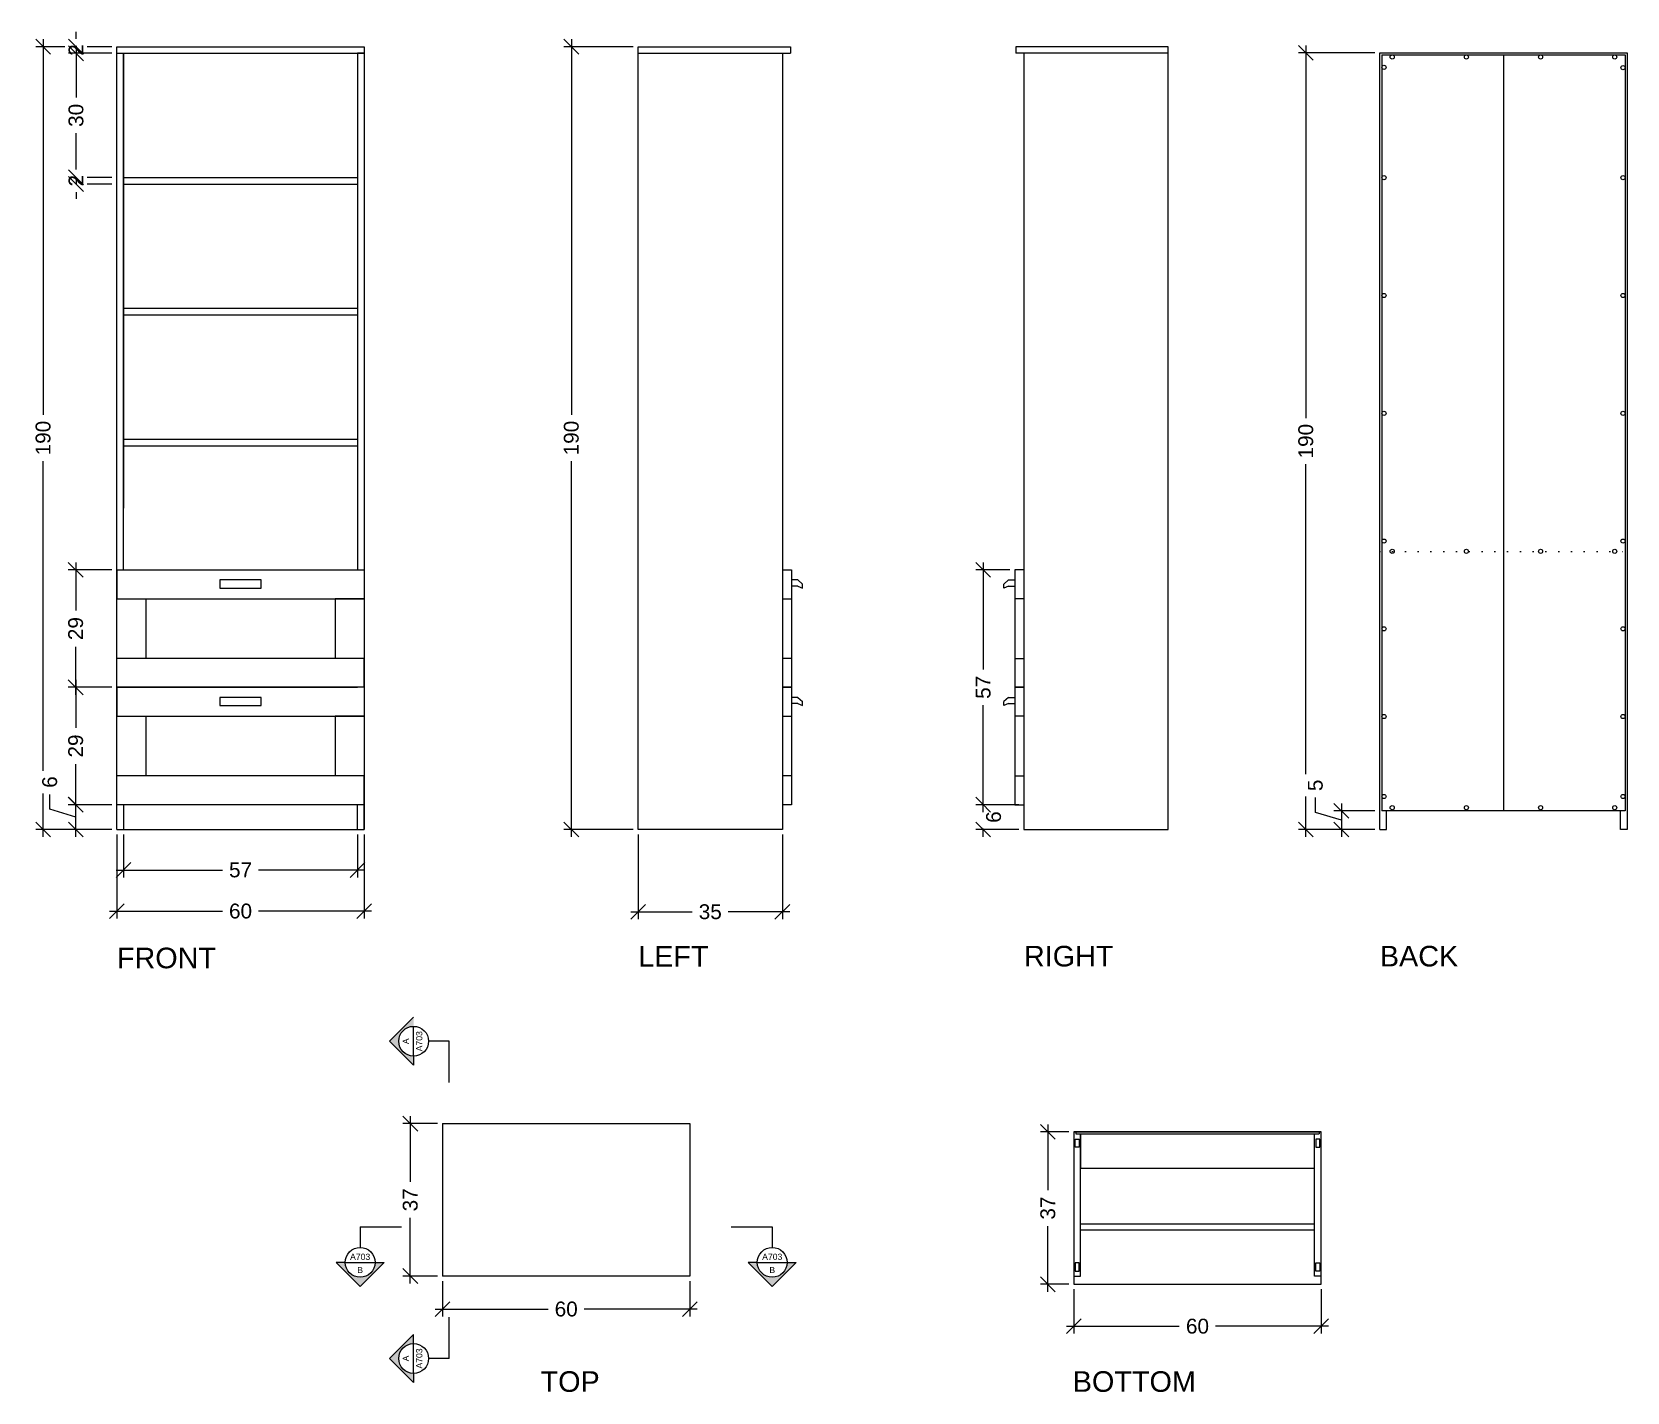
# Model space of a CAD drawing. Header units: inches. Extents: x 284 to 1896, y 202 to 1902.
# Drawn here: x 371.8 to 758.9, y 1059.4 to 1389.6 of the extents above; entities that cross this region are included whole.
import ezdxf
from ezdxf.enums import TextEntityAlignment as Align

# ---------------------------------------------------------------- set-up
doc = ezdxf.new("R2010")
doc.units = ezdxf.units.IN
doc.header["$MEASUREMENT"] = 0
doc.linetypes.add('ACAD_ISO02W100', pattern=[15, 12, -3])
doc.linetypes.add('ACAD_ISO07W100', pattern=[3, 0, -3])
doc.layers.get('0').update_dxf_attribs({"lineweight": 20})
doc.layers.get('DEFPOINTS').update_dxf_attribs({"color": 210})
for name, color, linetype, lineweight in [('A-ANNO-SYMB', 3, 'Continuous', 18), ('G-ANNO-TEXT', 3, 'Continuous', 18), ('quote', 5, 'Continuous', 18), ('Viti', 4, 'Continuous', 18)]:
    doc.layers.add(name, color=color, linetype=linetype, lineweight=lineweight)
doc.styles.add('ARIAL', font='Arial.ttf')
doc.styles.get("Standard").update_dxf_attribs({"font": 'Arial.ttf'})
doc.dimstyles.new('TICK_36', dxfattribs={"dimtxt": 3.6, "dimasz": 3.6, "dimexe": 1.8, "dimexo": 1.2, "dimgap": 1.8, "dimtad": 0, "dimdec": 0, "dimzin": 0, "dimdsep": 46, "dimtxsty": 'ARIAL', "dimblk": 'OBLIQUE', "dimcen": 1.8, "dimdle": 1.8, "dimclrd": 256, "dimclrt": 256, "dimadec": 0, "dimazin": 0, "dimtfac": 1, "dimtdec": 0, "dimtmove": 1, "dimatfit": 3, "dimldrblk": 'OPEN90', "dimfxl": 1, "dimtfill": 1, "dimtolj": 1, "dimtzin": 0, "dimarcsym": 0})

# ---------------------------------------------------------------- blocks, each defined once
blk = doc.blocks.new('_Oblique')
at = {"color": 0, "linetype": 'ByBlock', "lineweight": -2}
blk.add_line((-0.5, -0.5), (0.5, 0.5), dxfattribs=at)
blk = doc.blocks.new('*D17')
at = {"layer": 'DEFPOINTS', "color": 0, "transparency": 16777216}
for p in [(471.5, 1124.61), (463.67, 1087.61), (471.5, 1087.61)]:
    blk.add_point(p, dxfattribs=at)
at = {"layer": 'quote', "color": 0, "lineweight": -2, "transparency": 16777216}
for p, q in [((470.3, 1124.61), (461.87, 1124.61)), ((470.3, 1087.61), (461.87, 1087.61))]:
    blk.add_line(p, q, dxfattribs=at)
at = {"layer": 'quote', "lineweight": -2, "transparency": 16777216}
for p, q in [((463.67, 1126.41), (463.67, 1110.46)), ((463.67, 1085.81), (463.67, 1101.75))]:
    blk.add_line(p, q, dxfattribs=at)
at = {"layer": 'quote', "lineweight": -2, "transparency": 16777216, "xscale": 3.6, "yscale": 3.6, "zscale": 3.6}
for p, rotation in [((463.67, 1124.61), 90), ((463.67, 1087.61), 270)]:
    blk.add_blockref('_Oblique', p, dxfattribs=dict(at, rotation=rotation))
at = {"layer": 'quote', "transparency": 16777216, "insert": (463.67, 1106.11), "char_height": 3.6, "attachment_point": 5, "rotation": 90, "style": 'ARIAL', "bg_fill": 3, "box_fill_scale": 1.25, "bg_fill_color": 256, "bg_fill_true_color": 13158600, "bg_fill_transparency": 0}
blk.add_mtext('\\A1;37', dxfattribs=at)
blk = doc.blocks.new('_Open90')
at = {"color": 0, "linetype": 'ByBlock', "lineweight": -2}
for p, q in [((0, 0), (-1, 0)), ((-0.5, 0.5), (0, 0)), ((0, 0), (-0.5, -0.5))]:
    blk.add_line(p, q, dxfattribs=at)
blk = doc.blocks.new('*D18')
at = {"layer": 'DEFPOINTS', "color": 0, "transparency": 16777216}
for p in [(624.69, 1122.61), (618.39, 1085.61), (624.69, 1085.61)]:
    blk.add_point(p, dxfattribs=at)
at = {"layer": 'quote', "color": 0, "lineweight": -2, "transparency": 16777216}
for p, q in [((623.49, 1122.61), (616.59, 1122.61)), ((623.49, 1085.61), (616.59, 1085.61))]:
    blk.add_line(p, q, dxfattribs=at)
at = {"layer": 'quote', "lineweight": -2, "transparency": 16777216}
for p, q in [((618.39, 1124.41), (618.39, 1108.46)), ((618.39, 1083.81), (618.39, 1099.75))]:
    blk.add_line(p, q, dxfattribs=at)
at = {"layer": 'quote', "lineweight": -2, "transparency": 16777216, "xscale": 3.6, "yscale": 3.6, "zscale": 3.6}
for p, rotation in [((618.39, 1122.61), 90), ((618.39, 1085.61), 270)]:
    blk.add_blockref('_Oblique', p, dxfattribs=dict(at, rotation=rotation))
at = {"layer": 'quote', "transparency": 16777216, "insert": (618.39, 1104.11), "char_height": 3.6, "attachment_point": 5, "rotation": 90, "style": 'ARIAL', "bg_fill": 3, "box_fill_scale": 1.25, "bg_fill_color": 256, "bg_fill_true_color": 13158600, "bg_fill_transparency": 0}
blk.add_mtext('\\A1;37', dxfattribs=at)
blk = doc.blocks.new('*D19')
at = {"layer": 'DEFPOINTS', "color": 0, "transparency": 16777216}
for p in [(392.47, 1386.03), (374.57, 1196.03), (392.47, 1196.03)]:
    blk.add_point(p, dxfattribs=at)
at = {"layer": 'quote', "color": 0, "lineweight": -2, "transparency": 16777216}
for p, q in [((391.27, 1386.03), (372.77, 1386.03)), ((391.27, 1196.03), (372.77, 1196.03))]:
    blk.add_line(p, q, dxfattribs=at)
at = {"layer": 'quote', "lineweight": -2, "transparency": 16777216}
for p, q in [((374.57, 1387.83), (374.57, 1296.64)), ((374.57, 1194.23), (374.57, 1285.42))]:
    blk.add_line(p, q, dxfattribs=at)
at = {"layer": 'quote', "lineweight": -2, "transparency": 16777216, "xscale": 3.6, "yscale": 3.6, "zscale": 3.6}
for p, rotation in [((374.57, 1386.03), 90), ((374.57, 1196.03), 270)]:
    blk.add_blockref('_Oblique', p, dxfattribs=dict(at, rotation=rotation))
at = {"layer": 'quote', "transparency": 16777216, "insert": (374.57, 1291.03), "char_height": 3.6, "attachment_point": 5, "rotation": 90, "style": 'ARIAL', "bg_fill": 3, "box_fill_scale": 1.25, "bg_fill_color": 256, "bg_fill_true_color": 13158600, "bg_fill_transparency": 0}
blk.add_mtext('\\A1;190', dxfattribs=at)
blk = doc.blocks.new('*D20')
at = {"layer": 'DEFPOINTS', "color": 0, "transparency": 16777216}
for p in [(518.96, 1386.03), (502.75, 1196.03), (518.96, 1196.03)]:
    blk.add_point(p, dxfattribs=at)
at = {"layer": 'quote', "color": 0, "lineweight": -2, "transparency": 16777216}
for p, q in [((517.76, 1386.03), (500.95, 1386.03)), ((517.76, 1196.03), (500.95, 1196.03))]:
    blk.add_line(p, q, dxfattribs=at)
at = {"layer": 'quote', "lineweight": -2, "transparency": 16777216}
for p, q in [((502.75, 1387.83), (502.75, 1296.64)), ((502.75, 1194.23), (502.75, 1285.42))]:
    blk.add_line(p, q, dxfattribs=at)
at = {"layer": 'quote', "lineweight": -2, "transparency": 16777216, "xscale": 3.6, "yscale": 3.6, "zscale": 3.6}
for p, rotation in [((502.75, 1386.03), 90), ((502.75, 1196.03), 270)]:
    blk.add_blockref('_Oblique', p, dxfattribs=dict(at, rotation=rotation))
at = {"layer": 'quote', "transparency": 16777216, "insert": (502.75, 1291.03), "char_height": 3.6, "attachment_point": 5, "rotation": 90, "style": 'ARIAL', "bg_fill": 3, "box_fill_scale": 1.25, "bg_fill_color": 256, "bg_fill_true_color": 13158600, "bg_fill_transparency": 0}
blk.add_mtext('\\A1;190', dxfattribs=at)
blk = doc.blocks.new('*D21')
at = {"layer": 'DEFPOINTS', "color": 0, "transparency": 16777216}
for p in [(698.95, 1384.53), (680.98, 1196.03), (698.95, 1196.03)]:
    blk.add_point(p, dxfattribs=at)
at = {"layer": 'quote', "lineweight": -2, "transparency": 16777216}
for p, q in [((680.98, 1386.33), (680.98, 1295.89)), ((680.98, 1194.23), (680.98, 1284.67))]:
    blk.add_line(p, q, dxfattribs=at)
at = {"layer": 'quote', "color": 0, "lineweight": -2, "transparency": 16777216}
for p, q in [((697.75, 1384.53), (679.18, 1384.53)), ((697.75, 1196.03), (679.18, 1196.03))]:
    blk.add_line(p, q, dxfattribs=at)
at = {"layer": 'quote', "lineweight": -2, "transparency": 16777216, "xscale": 3.6, "yscale": 3.6, "zscale": 3.6}
for p, rotation in [((680.98, 1384.53), 90), ((680.98, 1196.03), 270)]:
    blk.add_blockref('_Oblique', p, dxfattribs=dict(at, rotation=rotation))
at = {"layer": 'quote', "transparency": 16777216, "insert": (680.98, 1290.28), "char_height": 3.6, "attachment_point": 5, "rotation": 90, "style": 'ARIAL', "bg_fill": 3, "box_fill_scale": 1.25, "bg_fill_color": 256, "bg_fill_true_color": 13158600, "bg_fill_transparency": 0}
blk.add_mtext('\\A1;190', dxfattribs=at)
blk = doc.blocks.new('*D23')
at = {"layer": 'DEFPOINTS', "color": 0, "transparency": 16777216}
for p in [(612.58, 1202.03), (612.58, 1196.03)]:
    blk.add_point(p, dxfattribs=at)
at = {"layer": 'quote', "color": 0, "lineweight": -2, "transparency": 16777216}
for p, q in [((611.38, 1202.03), (600.89, 1202.03)), ((611.38, 1196.03), (600.89, 1196.03))]:
    blk.add_line(p, q, dxfattribs=at)
at = {"layer": 'quote', "lineweight": -2, "transparency": 16777216}
blk.add_line((602.69, 1194.23), (602.69, 1203.83), dxfattribs=at)
at = {"layer": 'quote', "transparency": 16777216, "insert": (605.23, 1199.03), "char_height": 3.6, "attachment_point": 5, "rotation": 90, "style": 'ARIAL', "bg_fill": 3, "box_fill_scale": 1.25, "bg_fill_color": 256, "bg_fill_true_color": 13158600, "bg_fill_transparency": 0}
blk.add_mtext('\\A1;6', dxfattribs=at)
at = {"layer": 'DEFPOINTS', "color": 0, "transparency": 16777216}
blk.add_point((602.69, 1202.03), dxfattribs=at)
at = {"layer": 'quote', "lineweight": -2, "transparency": 16777216, "xscale": 3.6, "yscale": 3.6, "zscale": 3.6}
for p, rotation in [((602.69, 1202.03), 90), ((602.69, 1196.03), 270)]:
    blk.add_blockref('_Oblique', p, dxfattribs=dict(at, rotation=rotation))
blk = doc.blocks.new('*D24')
at = {"layer": 'DEFPOINTS', "color": 0, "transparency": 16777216}
for p in [(610.35, 1259.03), (602.69, 1202.03), (610.35, 1202.03)]:
    blk.add_point(p, dxfattribs=at)
at = {"layer": 'quote', "color": 0, "lineweight": -2, "transparency": 16777216}
for p, q in [((609.15, 1259.03), (600.89, 1259.03)), ((609.15, 1202.03), (600.89, 1202.03))]:
    blk.add_line(p, q, dxfattribs=at)
at = {"layer": 'quote', "lineweight": -2, "transparency": 16777216}
for p, q in [((602.69, 1260.83), (602.69, 1234.88)), ((602.69, 1200.23), (602.69, 1226.18))]:
    blk.add_line(p, q, dxfattribs=at)
at = {"layer": 'quote', "lineweight": -2, "transparency": 16777216, "xscale": 3.6, "yscale": 3.6, "zscale": 3.6}
for p, rotation in [((602.69, 1259.03), 90), ((602.69, 1202.03), 270)]:
    blk.add_blockref('_Oblique', p, dxfattribs=dict(at, rotation=rotation))
at = {"layer": 'quote', "transparency": 16777216, "insert": (602.69, 1230.53), "char_height": 3.6, "attachment_point": 5, "rotation": 90, "style": 'ARIAL', "bg_fill": 3, "box_fill_scale": 1.25, "bg_fill_color": 256, "bg_fill_true_color": 13158600, "bg_fill_transparency": 0}
blk.add_mtext('\\A1;57', dxfattribs=at)
blk = doc.blocks.new('*D53')
at = {"layer": 'DEFPOINTS', "color": 0, "transparency": 16777216}
for p in [(624.69, 1085.61), (684.69, 1085.61), (684.69, 1075.43)]:
    blk.add_point(p, dxfattribs=at)
at = {"layer": 'quote', "color": 0, "lineweight": -2, "transparency": 16777216}
for p, q in [((624.69, 1084.41), (624.69, 1073.63)), ((684.69, 1084.41), (684.69, 1073.63))]:
    blk.add_line(p, q, dxfattribs=at)
at = {"layer": 'quote', "lineweight": -2, "transparency": 16777216}
for p, q in [((622.89, 1075.43), (650.28, 1075.43)), ((686.49, 1075.43), (659.09, 1075.43))]:
    blk.add_line(p, q, dxfattribs=at)
at = {"layer": 'quote', "lineweight": -2, "transparency": 16777216, "xscale": 3.6, "yscale": 3.6, "zscale": 3.6, "rotation": 180}
blk.add_blockref('_Oblique', (624.69, 1075.43), dxfattribs=at)
at = {"layer": 'quote', "lineweight": -2, "transparency": 16777216, "xscale": 3.6, "yscale": 3.6, "zscale": 3.6}
blk.add_blockref('_Oblique', (684.69, 1075.43), dxfattribs=at)
at = {"layer": 'quote', "transparency": 16777216, "insert": (654.69, 1075.43), "char_height": 3.6, "attachment_point": 5, "style": 'ARIAL', "bg_fill": 3, "box_fill_scale": 1.25, "bg_fill_color": 256, "bg_fill_true_color": 13158600, "bg_fill_transparency": 0}
blk.add_mtext('\\A1;60', dxfattribs=at)
blk = doc.blocks.new('*D60')
at = {"layer": 'DEFPOINTS', "color": 0, "transparency": 16777216}
for p in [(471.5, 1087.61), (531.5, 1087.61), (471.5, 1079.59)]:
    blk.add_point(p, dxfattribs=at)
at = {"layer": 'quote', "color": 0, "lineweight": -2, "transparency": 16777216}
for p, q in [((471.5, 1086.41), (471.5, 1077.79)), ((531.5, 1086.41), (531.5, 1077.79))]:
    blk.add_line(p, q, dxfattribs=at)
at = {"layer": 'quote', "lineweight": -2, "transparency": 16777216}
for p, q in [((469.7, 1079.59), (497.1, 1079.59)), ((533.3, 1079.59), (505.9, 1079.59))]:
    blk.add_line(p, q, dxfattribs=at)
at = {"layer": 'quote', "lineweight": -2, "transparency": 16777216, "xscale": 3.6, "yscale": 3.6, "zscale": 3.6, "rotation": 180}
blk.add_blockref('_Oblique', (471.5, 1079.59), dxfattribs=at)
at = {"layer": 'quote', "lineweight": -2, "transparency": 16777216, "xscale": 3.6, "yscale": 3.6, "zscale": 3.6}
blk.add_blockref('_Oblique', (531.5, 1079.59), dxfattribs=at)
at = {"layer": 'quote', "transparency": 16777216, "insert": (501.5, 1079.59), "char_height": 3.6, "attachment_point": 5, "style": 'ARIAL', "bg_fill": 3, "box_fill_scale": 1.25, "bg_fill_color": 256, "bg_fill_true_color": 13158600, "bg_fill_transparency": 0}
blk.add_mtext('\\A1;60', dxfattribs=at)
blk = doc.blocks.new('*D72')
at = {"layer": 'DEFPOINTS', "color": 0, "transparency": 16777216}
for p in [(392.47, 1386.03), (392.47, 1384.43)]:
    blk.add_point(p, dxfattribs=at)
at = {"layer": 'quote', "color": 0, "lineweight": -2, "transparency": 16777216}
for p, q in [((391.27, 1386.03), (380.75, 1386.03)), ((391.27, 1384.43), (380.75, 1384.43))]:
    blk.add_line(p, q, dxfattribs=at)
at = {"layer": 'quote', "lineweight": -2, "transparency": 16777216}
for p, q in [((382.55, 1386.03), (382.55, 1389.63)), ((382.55, 1384.43), (382.55, 1380.83))]:
    blk.add_line(p, q, dxfattribs=at)
at = {"layer": 'quote', "transparency": 16777216, "insert": (382.55, 1385.23), "char_height": 3.6, "attachment_point": 5, "rotation": 90, "style": 'ARIAL', "bg_fill": 3, "box_fill_scale": 1.25, "bg_fill_color": 256, "bg_fill_true_color": 13158600, "bg_fill_transparency": 0}
blk.add_mtext('\\A1;2', dxfattribs=at)
at = {"layer": 'DEFPOINTS', "color": 0, "transparency": 16777216}
blk.add_point((382.55, 1384.43), dxfattribs=at)
at = {"layer": 'quote', "lineweight": -2, "transparency": 16777216}
blk.add_line((382.55, 1386.03), (382.55, 1384.43), dxfattribs=at)
at = {"layer": 'quote', "lineweight": -2, "transparency": 16777216, "xscale": 3.6, "yscale": 3.6, "zscale": 3.6}
for p, rotation in [((382.55, 1386.03), 270), ((382.55, 1384.43), 90)]:
    blk.add_blockref('_Oblique', p, dxfattribs=dict(at, rotation=rotation))
blk = doc.blocks.new('*D73')
at = {"layer": 'DEFPOINTS', "color": 0, "transparency": 16777216}
for p in [(392.47, 1384.43), (382.55, 1354.31), (392.47, 1354.31)]:
    blk.add_point(p, dxfattribs=at)
at = {"layer": 'quote', "lineweight": -2, "transparency": 16777216}
for p, q in [((382.55, 1386.23), (382.55, 1373.72)), ((382.55, 1352.51), (382.55, 1365.02))]:
    blk.add_line(p, q, dxfattribs=at)
at = {"layer": 'quote', "color": 0, "lineweight": -2, "transparency": 16777216}
for p, q in [((391.27, 1384.43), (380.75, 1384.43)), ((391.27, 1354.31), (380.75, 1354.31))]:
    blk.add_line(p, q, dxfattribs=at)
at = {"layer": 'quote', "lineweight": -2, "transparency": 16777216, "xscale": 3.6, "yscale": 3.6, "zscale": 3.6}
for p, rotation in [((382.55, 1384.43), 90), ((382.55, 1354.31), 270)]:
    blk.add_blockref('_Oblique', p, dxfattribs=dict(at, rotation=rotation))
at = {"layer": 'quote', "transparency": 16777216, "insert": (382.55, 1369.37), "char_height": 3.6, "attachment_point": 5, "rotation": 90, "style": 'ARIAL', "bg_fill": 3, "box_fill_scale": 1.25, "bg_fill_color": 256, "bg_fill_true_color": 13158600, "bg_fill_transparency": 0}
blk.add_mtext('\\A1;30', dxfattribs=at)
blk = doc.blocks.new('*D74')
at = {"layer": 'DEFPOINTS', "color": 0, "transparency": 16777216}
for p in [(392.47, 1354.31), (392.47, 1352.7)]:
    blk.add_point(p, dxfattribs=at)
at = {"layer": 'quote', "lineweight": -2, "transparency": 16777216}
for p, q in [((382.55, 1354.31), (382.55, 1357.91)), ((382.55, 1352.7), (382.55, 1349.1))]:
    blk.add_line(p, q, dxfattribs=at)
at = {"layer": 'quote', "color": 0, "lineweight": -2, "transparency": 16777216}
for p, q in [((391.27, 1354.31), (380.75, 1354.31)), ((391.27, 1352.7), (380.75, 1352.7))]:
    blk.add_line(p, q, dxfattribs=at)
at = {"layer": 'quote', "transparency": 16777216, "insert": (382.55, 1353.5), "char_height": 3.6, "attachment_point": 5, "rotation": 90, "style": 'ARIAL', "bg_fill": 3, "box_fill_scale": 1.25, "bg_fill_color": 256, "bg_fill_true_color": 13158600, "bg_fill_transparency": 0}
blk.add_mtext('\\A1;2', dxfattribs=at)
at = {"layer": 'DEFPOINTS', "color": 0, "transparency": 16777216}
blk.add_point((382.55, 1352.7), dxfattribs=at)
at = {"layer": 'quote', "lineweight": -2, "transparency": 16777216}
blk.add_line((382.55, 1354.31), (382.55, 1352.7), dxfattribs=at)
at = {"layer": 'quote', "lineweight": -2, "transparency": 16777216, "xscale": 3.6, "yscale": 3.6, "zscale": 3.6}
for p, rotation in [((382.55, 1354.31), 270), ((382.55, 1352.7), 90)]:
    blk.add_blockref('_Oblique', p, dxfattribs=dict(at, rotation=rotation))
blk = doc.blocks.new('*D75')
at = {"layer": 'DEFPOINTS', "color": 0, "linetype": 'ACAD_ISO02W100', "transparency": 16777216}
for p in [(382.49, 1202.03), (392.47, 1202.03), (392.47, 1196.03)]:
    blk.add_point(p, dxfattribs=at)
at = {"layer": 'quote', "linetype": 'ACAD_ISO02W100', "lineweight": -2, "transparency": 16777216}
for p, q in [((376.17, 1200.93), (376.17, 1204.53)), ((382.49, 1199.03), (376.17, 1200.93)), ((382.49, 1194.23), (382.49, 1203.83))]:
    blk.add_line(p, q, dxfattribs=at)
at = {"layer": 'quote', "color": 0, "linetype": 'ACAD_ISO02W100', "lineweight": -2, "transparency": 16777216}
for p, q in [((391.27, 1202.03), (380.69, 1202.03)), ((391.27, 1196.03), (380.69, 1196.03))]:
    blk.add_line(p, q, dxfattribs=at)
at = {"layer": 'quote', "linetype": 'ACAD_ISO02W100', "lineweight": -2, "transparency": 16777216, "xscale": 3.6, "yscale": 3.6, "zscale": 3.6, "rotation": 270}
blk.add_blockref('_Oblique', (382.49, 1196.03), dxfattribs=at)
at = {"layer": 'quote', "linetype": 'ACAD_ISO02W100', "transparency": 16777216, "insert": (376.17, 1207.53), "char_height": 3.6, "attachment_point": 5, "rotation": 90, "style": 'ARIAL', "bg_fill": 3, "box_fill_scale": 1.25, "bg_fill_color": 256, "bg_fill_true_color": 13158600, "bg_fill_transparency": 0}
blk.add_mtext('\\A1;6', dxfattribs=at)
at = {"layer": 'quote', "linetype": 'ACAD_ISO02W100', "lineweight": -2, "transparency": 16777216, "xscale": 3.6, "yscale": 3.6, "zscale": 3.6, "rotation": 90}
blk.add_blockref('_Oblique', (382.49, 1202.03), dxfattribs=at)
blk = doc.blocks.new('*D76')
at = {"layer": 'DEFPOINTS', "color": 0, "transparency": 16777216}
for p in [(382.48, 1230.53), (392.47, 1230.53), (392.47, 1202.03)]:
    blk.add_point(p, dxfattribs=at)
at = {"layer": 'quote', "lineweight": -2, "transparency": 16777216}
for p, q in [((382.48, 1232.33), (382.48, 1220.71)), ((382.48, 1200.23), (382.48, 1211.85))]:
    blk.add_line(p, q, dxfattribs=at)
at = {"layer": 'quote', "color": 0, "lineweight": -2, "transparency": 16777216}
for p, q in [((391.27, 1230.53), (380.68, 1230.53)), ((391.27, 1202.03), (380.68, 1202.03))]:
    blk.add_line(p, q, dxfattribs=at)
at = {"layer": 'quote', "lineweight": -2, "transparency": 16777216, "xscale": 3.6, "yscale": 3.6, "zscale": 3.6}
for p, rotation in [((382.48, 1230.53), 90), ((382.48, 1202.03), 270)]:
    blk.add_blockref('_Oblique', p, dxfattribs=dict(at, rotation=rotation))
at = {"layer": 'quote', "transparency": 16777216, "insert": (382.48, 1216.28), "char_height": 3.6, "attachment_point": 5, "rotation": 90, "style": 'ARIAL', "bg_fill": 3, "box_fill_scale": 1.25, "bg_fill_color": 256, "bg_fill_true_color": 13158600, "bg_fill_transparency": 0}
blk.add_mtext('\\A1;29', dxfattribs=at)
blk = doc.blocks.new('*D77')
at = {"layer": 'DEFPOINTS', "color": 0, "transparency": 16777216}
for p in [(382.47, 1259.03), (392.47, 1259.03), (392.47, 1230.53)]:
    blk.add_point(p, dxfattribs=at)
at = {"layer": 'quote', "color": 0, "lineweight": -2, "transparency": 16777216}
for p, q in [((391.27, 1259.03), (380.67, 1259.03)), ((391.27, 1230.53), (380.67, 1230.53))]:
    blk.add_line(p, q, dxfattribs=at)
at = {"layer": 'quote', "lineweight": -2, "transparency": 16777216}
for p, q in [((382.47, 1260.83), (382.47, 1249.21)), ((382.47, 1228.73), (382.47, 1240.35))]:
    blk.add_line(p, q, dxfattribs=at)
at = {"layer": 'quote', "lineweight": -2, "transparency": 16777216, "xscale": 3.6, "yscale": 3.6, "zscale": 3.6}
for p, rotation in [((382.47, 1259.03), 90), ((382.47, 1230.53), 270)]:
    blk.add_blockref('_Oblique', p, dxfattribs=dict(at, rotation=rotation))
at = {"layer": 'quote', "transparency": 16777216, "insert": (382.47, 1244.78), "char_height": 3.6, "attachment_point": 5, "rotation": 90, "style": 'ARIAL', "bg_fill": 3, "box_fill_scale": 1.25, "bg_fill_color": 256, "bg_fill_true_color": 13158600, "bg_fill_transparency": 0}
blk.add_mtext('\\A1;29', dxfattribs=at)
blk = doc.blocks.new('*D78')
at = {"layer": 'DEFPOINTS', "color": 0, "transparency": 16777216}
for p in [(392.47, 1196.03), (452.47, 1196.03), (452.47, 1176.2)]:
    blk.add_point(p, dxfattribs=at)
at = {"layer": 'quote', "color": 0, "lineweight": -2, "transparency": 16777216}
for p, q in [((392.47, 1194.83), (392.47, 1174.4)), ((452.47, 1194.83), (452.47, 1174.4))]:
    blk.add_line(p, q, dxfattribs=at)
at = {"layer": 'quote', "lineweight": -2, "transparency": 16777216}
for p, q in [((390.67, 1176.2), (418.07, 1176.2)), ((454.27, 1176.2), (426.87, 1176.2))]:
    blk.add_line(p, q, dxfattribs=at)
at = {"layer": 'quote', "lineweight": -2, "transparency": 16777216, "xscale": 3.6, "yscale": 3.6, "zscale": 3.6, "rotation": 180}
blk.add_blockref('_Oblique', (392.47, 1176.2), dxfattribs=at)
at = {"layer": 'quote', "lineweight": -2, "transparency": 16777216, "xscale": 3.6, "yscale": 3.6, "zscale": 3.6}
blk.add_blockref('_Oblique', (452.47, 1176.2), dxfattribs=at)
at = {"layer": 'quote', "transparency": 16777216, "insert": (422.47, 1176.2), "char_height": 3.6, "attachment_point": 5, "style": 'ARIAL', "bg_fill": 3, "box_fill_scale": 1.25, "bg_fill_color": 256, "bg_fill_true_color": 13158600, "bg_fill_transparency": 0}
blk.add_mtext('\\A1;60', dxfattribs=at)
blk = doc.blocks.new('*D79')
at = {"layer": 'DEFPOINTS', "color": 0, "transparency": 16777216}
for p in [(394.07, 1196.03), (450.87, 1196.03), (450.87, 1186.18)]:
    blk.add_point(p, dxfattribs=at)
at = {"layer": 'quote', "color": 0, "lineweight": -2, "transparency": 16777216}
for p, q in [((394.07, 1194.83), (394.07, 1184.38)), ((450.87, 1194.83), (450.87, 1184.38))]:
    blk.add_line(p, q, dxfattribs=at)
at = {"layer": 'quote', "lineweight": -2, "transparency": 16777216}
for p, q in [((392.27, 1186.18), (418.12, 1186.18)), ((452.67, 1186.18), (426.82, 1186.18))]:
    blk.add_line(p, q, dxfattribs=at)
at = {"layer": 'quote', "lineweight": -2, "transparency": 16777216, "xscale": 3.6, "yscale": 3.6, "zscale": 3.6, "rotation": 180}
blk.add_blockref('_Oblique', (394.07, 1186.18), dxfattribs=at)
at = {"layer": 'quote', "lineweight": -2, "transparency": 16777216, "xscale": 3.6, "yscale": 3.6, "zscale": 3.6}
blk.add_blockref('_Oblique', (450.87, 1186.18), dxfattribs=at)
at = {"layer": 'quote', "transparency": 16777216, "insert": (422.47, 1186.18), "char_height": 3.6, "attachment_point": 5, "style": 'ARIAL', "bg_fill": 3, "box_fill_scale": 1.25, "bg_fill_color": 256, "bg_fill_true_color": 13158600, "bg_fill_transparency": 0}
blk.add_mtext('\\A1;57', dxfattribs=at)
blk = doc.blocks.new('*D80')
at = {"layer": 'DEFPOINTS', "color": 0, "transparency": 16777216}
for p in [(518.96, 1196.03), (553.96, 1196.03), (553.96, 1176.03)]:
    blk.add_point(p, dxfattribs=at)
at = {"layer": 'quote', "color": 0, "lineweight": -2, "transparency": 16777216}
for p, q in [((518.96, 1194.83), (518.96, 1174.23)), ((553.96, 1194.83), (553.96, 1174.23))]:
    blk.add_line(p, q, dxfattribs=at)
at = {"layer": 'quote', "lineweight": -2, "transparency": 16777216}
for p, q in [((517.16, 1176.03), (532.1, 1176.03)), ((555.76, 1176.03), (540.81, 1176.03))]:
    blk.add_line(p, q, dxfattribs=at)
at = {"layer": 'quote', "lineweight": -2, "transparency": 16777216, "xscale": 3.6, "yscale": 3.6, "zscale": 3.6, "rotation": 180}
blk.add_blockref('_Oblique', (518.96, 1176.03), dxfattribs=at)
at = {"layer": 'quote', "lineweight": -2, "transparency": 16777216, "xscale": 3.6, "yscale": 3.6, "zscale": 3.6}
blk.add_blockref('_Oblique', (553.96, 1176.03), dxfattribs=at)
at = {"layer": 'quote', "transparency": 16777216, "insert": (536.46, 1176.03), "char_height": 3.6, "attachment_point": 5, "style": 'ARIAL', "bg_fill": 3, "box_fill_scale": 1.25, "bg_fill_color": 256, "bg_fill_true_color": 13158600, "bg_fill_transparency": 0}
blk.add_mtext('\\A1;35', dxfattribs=at)
blk = doc.blocks.new('*D81')
at = {"layer": 'DEFPOINTS', "color": 0, "transparency": 16777216}
for p in [(698.95, 1200.53), (689.62, 1196.03), (698.95, 1196.03)]:
    blk.add_point(p, dxfattribs=at)
at = {"layer": 'quote', "lineweight": -2, "transparency": 16777216}
for p, q in [((683.3, 1200.18), (683.3, 1203.78)), ((689.62, 1198.28), (683.3, 1200.18)), ((689.62, 1202.33), (689.62, 1194.23))]:
    blk.add_line(p, q, dxfattribs=at)
at = {"layer": 'quote', "color": 0, "lineweight": -2, "transparency": 16777216}
for p, q in [((697.75, 1200.53), (687.82, 1200.53)), ((697.75, 1196.03), (687.82, 1196.03))]:
    blk.add_line(p, q, dxfattribs=at)
at = {"layer": 'quote', "lineweight": -2, "transparency": 16777216, "xscale": 3.6, "yscale": 3.6, "zscale": 3.6, "rotation": 270}
blk.add_blockref('_Oblique', (689.62, 1196.03), dxfattribs=at)
at = {"layer": 'quote', "transparency": 16777216, "insert": (683.3, 1206.73), "char_height": 3.6, "attachment_point": 5, "rotation": 90, "style": 'ARIAL', "bg_fill": 3, "box_fill_scale": 1.25, "bg_fill_color": 256, "bg_fill_true_color": 13158600, "bg_fill_transparency": 0}
blk.add_mtext('\\A1;5', dxfattribs=at)
at = {"layer": 'quote', "lineweight": -2, "transparency": 16777216, "xscale": 3.6, "yscale": 3.6, "zscale": 3.6, "rotation": 90}
blk.add_blockref('_Oblique', (689.62, 1200.53), dxfattribs=at)

msp = doc.modelspace()

# ---------------------------------------------------------------- hatches: boundary and pattern name
at = {"layer": 'A-ANNO-SYMB', "linetype": 'Continuous', "lineweight": 20}
h = msp.add_hatch(color=256, dxfattribs=at)
h.dxf.hatch_style = 1
h.paths.add_polyline_path([(464.48, 1138.79), (464.48, 1140.99, -1), (464.48, 1148.23), (464.48, 1150.42), (458.63, 1144.61)])
h = msp.add_hatch(color=256, dxfattribs=at)
h.dxf.hatch_style = 1
h.paths.add_polyline_path([(445.69, 1090.94), (447.88, 1090.94, 1), (455.12, 1090.94), (457.32, 1090.94), (451.5, 1085.09)])
h = msp.add_hatch(color=256, dxfattribs=at)
h.dxf.hatch_style = 1
h.paths.add_polyline_path([(545.69, 1090.94), (547.88, 1090.94, 1), (555.12, 1090.94), (557.32, 1090.94), (551.5, 1085.09)])
h = msp.add_hatch(color=256, dxfattribs=at)
h.dxf.hatch_style = 1
h.paths.add_polyline_path([(464.48, 1061.79), (464.48, 1063.99, -1), (464.48, 1071.23), (464.48, 1073.42), (458.63, 1067.61)])

# ---------------------------------------------------------------- linework, layer by layer
for p, q in [((392.47, 1386.03), (452.47, 1386.03)), ((392.47, 1196.03), (392.47, 1386.03)), ((452.47, 1386.03), (452.47, 1196.03)), ((518.96, 1386.03), (555.96, 1386.03)), ((518.96, 1196.03), (518.96, 1386.03)), ((553.96, 1386.03), (553.96, 1386.03)), ((555.96, 1386.03), (555.96, 1384.43)), ((647.58, 1386.03), (610.58, 1386.03)), ((610.58, 1386.03), (610.58, 1384.43)), ((612.58, 1386.03), (612.58, 1386.03)), ((647.58, 1196.03), (647.58, 1386.03)), ((392.47, 1384.43), (452.47, 1384.43)), ((394.07, 1259.03), (394.07, 1384.43)), ((394.07, 1384.43), (394.07, 1273.99)), ((394.07, 1384.43), (394.07, 1354.28)), ((452.47, 1384.43), (450.87, 1384.43)), ((450.87, 1384.43), (450.87, 1259.03)), ((518.96, 1384.43), (555.96, 1384.43)), ((553.96, 1384.43), (553.96, 1196.03)), ((647.58, 1384.43), (610.58, 1384.43)), ((612.58, 1384.43), (612.58, 1196.03)), ((699.45, 1384.03), (758.45, 1384.03)), ((699.45, 1384.03), (699.45, 1200.53)), ((728.95, 1384.03), (728.95, 1200.53)), ((758.45, 1384.03), (758.45, 1200.53)), ((394.07, 1354.28), (450.87, 1354.28)), ((394.07, 1354.28), (394.07, 1352.68)), ((394.07, 1352.68), (450.87, 1352.68)), ((394.07, 1322.53), (450.87, 1322.53)), ((394.07, 1320.93), (450.87, 1320.93)), ((394.07, 1290.78), (450.87, 1290.78)), ((394.07, 1289.18), (450.87, 1289.18)), ((392.47, 1230.53), (392.47, 1259.03)), ((392.47, 1259.03), (452.47, 1259.03)), ((392.47, 1259.03), (392.47, 1252.03)), ((452.47, 1259.03), (452.47, 1230.53)), ((553.96, 1259.03), (556.18, 1259.03)), ((556.18, 1259.03), (556.18, 1202.03)), ((612.58, 1259.03), (610.35, 1259.03)), ((610.35, 1259.03), (610.35, 1202.03)), ((417.47, 1256.59), (417.47, 1254.59)), ((427.47, 1256.59), (417.47, 1256.59)), ((417.47, 1254.59), (427.47, 1254.59)), ((427.47, 1254.59), (427.47, 1256.59)), ((557.68, 1256.59), (556.18, 1256.59)), ((557.68, 1255.1), (556.18, 1255.1)), ((557.68, 1256.59), (558.81, 1255.59)), ((557.68, 1255.1), (558.81, 1254.59)), ((558.81, 1254.59), (558.81, 1255.59)), ((608.85, 1256.59), (607.73, 1255.59)), ((607.73, 1254.59), (607.73, 1255.59)), ((608.85, 1255.1), (607.73, 1254.59)), ((608.85, 1256.59), (610.35, 1256.59)), ((608.85, 1255.1), (610.35, 1255.1)), ((392.47, 1252.03), (452.47, 1252.03)), ((392.47, 1252.03), (399.47, 1252.03)), ((399.47, 1252.03), (399.47, 1237.53)), ((452.47, 1252.03), (445.47, 1252.03)), ((445.47, 1252.03), (445.47, 1237.53)), ((553.96, 1252.03), (556.18, 1252.03)), ((612.58, 1252.03), (610.35, 1252.03)), ((452.47, 1237.53), (392.47, 1237.53)), ((452.47, 1230.53), (452.47, 1237.53)), ((556.18, 1237.53), (553.96, 1237.53)), ((610.35, 1237.53), (612.58, 1237.53)), ((392.47, 1202.03), (392.47, 1230.53)), ((392.47, 1230.53), (450.87, 1230.53)), ((392.47, 1230.53), (392.47, 1223.53)), ((452.47, 1230.53), (392.47, 1230.53)), ((417.47, 1228.09), (417.47, 1226.09)), ((427.47, 1228.09), (417.47, 1228.09)), ((427.47, 1226.09), (427.47, 1228.09)), ((452.47, 1230.53), (452.47, 1202.03)), ((553.96, 1230.53), (556.18, 1230.53)), ((556.18, 1230.53), (553.96, 1230.53)), ((557.68, 1228.09), (556.18, 1228.09)), ((557.68, 1228.09), (558.81, 1227.09)), ((608.85, 1228.09), (607.73, 1227.09)), ((608.85, 1228.09), (610.35, 1228.09)), ((612.58, 1230.53), (610.35, 1230.53)), ((610.35, 1230.53), (612.58, 1230.53)), ((392.47, 1223.53), (452.47, 1223.53)), ((392.47, 1223.53), (399.47, 1223.53)), ((399.47, 1223.53), (399.47, 1209.03)), ((417.47, 1226.09), (427.47, 1226.09)), ((452.47, 1223.53), (445.47, 1223.53)), ((445.47, 1223.53), (445.47, 1209.03)), ((553.96, 1223.53), (556.18, 1223.53)), ((557.68, 1226.6), (556.18, 1226.6)), ((557.68, 1226.6), (558.81, 1226.09)), ((558.81, 1226.09), (558.81, 1227.09)), ((607.73, 1226.09), (607.73, 1227.09)), ((608.85, 1226.6), (607.73, 1226.09)), ((608.85, 1226.6), (610.35, 1226.6)), ((612.58, 1223.53), (610.35, 1223.53)), ((452.47, 1209.03), (392.47, 1209.03)), ((452.47, 1202.03), (452.47, 1209.03)), ((556.18, 1209.03), (553.96, 1209.03)), ((610.35, 1209.03), (612.58, 1209.03)), ((452.47, 1202.03), (392.47, 1202.03)), ((394.07, 1202.03), (394.07, 1196.03)), ((450.87, 1196.03), (450.87, 1202.03)), ((452.47, 1196.03), (452.47, 1202.03)), ((452.47, 1196.03), (452.47, 1201.03)), ((556.18, 1202.03), (553.96, 1202.03)), ((610.35, 1202.03), (612.58, 1202.03)), ((700.55, 1196.03), (700.55, 1200.53)), ((757.35, 1196.03), (757.35, 1200.53)), ((758.95, 1200.53), (758.95, 1196.03)), ((392.47, 1196.03), (394.07, 1196.03)), ((450.87, 1196.03), (452.47, 1196.03)), ((553.96, 1196.03), (518.96, 1196.03)), ((612.58, 1196.03), (647.58, 1196.03)), ((698.95, 1196.03), (700.55, 1196.03)), ((758.95, 1196.03), (757.35, 1196.03)), ((471.5, 1124.61), (531.5, 1124.61)), ((471.5, 1124.61), (471.5, 1087.61)), ((531.5, 1124.61), (531.5, 1087.61)), ((624.69, 1122.61), (684.69, 1122.61)), ((624.69, 1122.61), (624.69, 1085.61)), ((624.69, 1122.61), (624.69, 1122.11)), ((624.69, 1122.61), (625.19, 1122.61)), ((625.19, 1122.61), (625.19, 1122.11)), ((684.69, 1122.61), (684.19, 1122.61)), ((684.19, 1122.61), (684.19, 1122.11)), ((684.69, 1085.61), (684.69, 1122.61)), ((626.29, 1087.61), (626.29, 1122.11)), ((626.29, 1122.11), (626.29, 1114.11)), ((626.29, 1122.11), (626.29, 1113.81)), ((683.09, 1087.61), (683.09, 1122.11)), ((626.29, 1113.81), (683.09, 1113.81)), ((626.29, 1098.81), (626.29, 1100.31)), ((626.29, 1100.31), (683.09, 1100.31)), ((626.29, 1098.81), (683.09, 1098.81)), ((624.69, 1087.61), (626.29, 1087.61)), ((624.69, 1085.61), (684.69, 1085.61)), ((684.69, 1087.61), (683.09, 1087.61))]:
    msp.add_line(p, q)
at = {"linetype": 'ACAD_ISO07W100'}
msp.add_line((698.95, 1263.53), (758.95, 1263.53), dxfattribs=at)
at = {"linetype": 'Continuous', "lineweight": 20}
for p, q in [((464.48, 1140.99), (464.48, 1148.23)), ((447.88, 1090.94), (455.12, 1090.94)), ((547.88, 1090.94), (555.12, 1090.94)), ((464.48, 1063.99), (464.48, 1071.23))]:
    msp.add_line(p, q, dxfattribs=at)
for points in [[(698.95, 1196.03), (698.95, 1384.53), (758.95, 1384.53), (758.95, 1200.53)], [(758.45, 1200.53), (699.45, 1200.53)], [(684.69, 1122.11), (684.69, 1122.61), (624.69, 1122.61), (624.69, 1122.11)], [(625.19, 1122.11), (684.19, 1122.11)]]:
    msp.add_lwpolyline(points)
msp.add_lwpolyline([(624.69, 1122.61), (624.69, 1122.61), (624.69, 1122.61), (624.69, 1122.61)], close=True)
for points in [[(625, 1118.92), (625, 1120.82, -0.414214), (625.05, 1120.87), (625.95, 1120.87, -0.414214), (626, 1120.82), (626, 1118.92, -0.414214), (625.95, 1118.87), (625.05, 1118.87, -0.414214)], [(684.38, 1118.92), (684.38, 1120.82, 0.414214), (684.33, 1120.87), (683.43, 1120.87, 0.414214), (683.38, 1120.82), (683.38, 1118.92, 0.414214), (683.43, 1118.87), (684.33, 1118.87, 0.414214)], [(625, 1090.79), (625, 1088.89, 0.414214), (625.05, 1088.84), (625.95, 1088.84, 0.414214), (626, 1088.89), (626, 1090.79, 0.414214), (625.95, 1090.84), (625.05, 1090.84, 0.414214)], [(684.38, 1090.79), (684.38, 1088.89, -0.414214), (684.33, 1088.84), (683.43, 1088.84, -0.414214), (683.38, 1088.89), (683.38, 1090.79, -0.414214), (683.43, 1090.84), (684.33, 1090.84, -0.414214)]]:
    msp.add_lwpolyline(points, format="xyb", close=True)
at = {"layer": 'A-ANNO-SYMB', "linetype": 'Continuous', "lineweight": 20}
for p, q in [((464.48, 1150.42), (458.63, 1144.61)), ((464.48, 1138.79), (458.63, 1144.61)), ((464.48, 1143.23), (464.48, 1145.42)), ((464.48, 1140.99), (464.48, 1138.79)), ((447.88, 1090.94), (445.69, 1090.94)), ((445.69, 1090.94), (451.5, 1085.09)), ((457.32, 1090.94), (451.5, 1085.09)), ((455.12, 1090.94), (457.32, 1090.94)), ((547.88, 1090.94), (545.69, 1090.94)), ((545.69, 1090.94), (551.5, 1085.09)), ((557.32, 1090.94), (551.5, 1085.09)), ((555.12, 1090.94), (557.32, 1090.94)), ((464.48, 1073.42), (458.63, 1067.61)), ((464.48, 1071.23), (464.48, 1073.42)), ((464.48, 1061.79), (458.63, 1067.61)), ((464.48, 1063.99), (464.48, 1061.79))]:
    msp.add_line(p, q, dxfattribs=at)
at = {"layer": 'A-ANNO-SYMB'}
for p, q in [((473.1, 1144.61), (468.1, 1144.61)), ((473.1, 1134.61), (473.1, 1144.61)), ((451.5, 1099.56), (451.5, 1094.56)), ((541.5, 1099.56), (551.5, 1099.56)), ((551.5, 1099.56), (551.5, 1094.56)), ((473.1, 1067.61), (473.1, 1077.61)), ((473.1, 1067.61), (468.1, 1067.61))]:
    msp.add_line(p, q, dxfattribs=at)
at = {"layer": 'A-ANNO-SYMB', "linetype": 'Continuous', "lineweight": 20}
for centre in [(464.48, 1144.61), (451.5, 1090.94), (551.5, 1090.94), (464.48, 1067.61)]:
    msp.add_circle(centre, 3.62, dxfattribs=at)
at = {"layer": 'Viti'}
for centre in [(701.95, 1383.53), (719.95, 1383.53), (737.95, 1383.53), (755.95, 1383.53), (699.95, 1381.03), (757.95, 1380.96), (699.95, 1354.23), (757.95, 1354.23), (699.95, 1325.63), (757.95, 1325.63), (699.95, 1297.03), (757.95, 1297.03), (699.95, 1266.03), (757.95, 1266.03), (701.95, 1263.53), (719.95, 1263.53), (737.95, 1263.53), (755.95, 1263.53), (699.95, 1244.73), (757.95, 1244.73), (699.95, 1223.43), (757.95, 1223.43), (699.95, 1204.03), (757.95, 1204.03), (701.95, 1201.31), (719.95, 1201.31), (737.95, 1201.31), (755.95, 1201.31)]:
    msp.add_circle(centre, 0.5, dxfattribs=at)

# ---------------------------------------------------------------- texts
at = {"layer": 'A-ANNO-SYMB', "linetype": 'Continuous', "lineweight": 20}
for tag, text, p in [('A703', 'A', (465.08, 1144.61)), ('A', 'A301', (461.84, 1144.61)), ('A703', 'A', (465.08, 1067.61)), ('A', 'A301', (461.84, 1067.61))]:
    msp.add_attdef(tag, text=text, height=1.5, rotation=90, dxfattribs=at).set_placement(p, align=Align.TOP_CENTER)
for tag, text, p in [('A703', 'A', (451.5, 1093.04)), ('A703', 'A', (551.5, 1093.04)), ('B', 'A301', (451.5, 1089.82)), ('B', 'A301', (551.5, 1089.82))]:
    msp.add_attdef(tag, text=text, height=1.5, dxfattribs=at).set_placement(p, align=Align.TOP_CENTER)
at = {"layer": 'G-ANNO-TEXT', "char_height": 5, "attachment_point": 1, "style": 'ARIAL'}
for s, insert in [('{\\fArial|b0|i0|c0|p0;FRONT}', (392.47, 1167.33)), ('{\\fArial|b0|i0|c0|p0;LEFT}', (518.96, 1167.73)), ('{\\fArial|b0|i0|c0|p0;RIGHT}', (612.58, 1167.77)), ('{\\fArial|b0|i0|c0|p0;BACK}', (698.95, 1167.77)), ('{\\fArial|b0|i0|c0|p0;TOP}', (495.28, 1064.51)), ('{\\fArial|b0|i0|c0|p0;BOTTOM}', (624.43, 1064.51))]:
    msp.add_mtext_dynamic_manual_height_columns(s, width=9, gutter_width=2.5, heights=[0], dxfattribs=dict(at, insert=insert))

# ---------------------------------------------------------------- next in the draw order: dimensions: what is measured, and where the dimension line sits
at = {"layer": 'quote'}
for base, p1, p2, picture, middle in [((374.57, 1196.03), (392.47, 1386.03), (392.47, 1196.03), '*D19', (374.57, 1291.03)), ((502.75, 1196.03), (518.96, 1386.03), (518.96, 1196.03), '*D20', (502.75, 1291.03)), ((463.67, 1087.61), (471.5, 1124.61), (471.5, 1087.61), '*D17', (463.67, 1106.11)), ((618.39, 1085.61), (624.69, 1122.61), (624.69, 1085.61), '*D18', (618.39, 1104.11))]:
    dim = msp.add_linear_dim(base=base, p1=p1, p2=p2, angle=90, dimstyle='TICK_36', dxfattribs=at)
    dim.commit()
    dim.dimension.update_dxf_attribs({"geometry": picture, "text_midpoint": middle})
dim = msp.add_linear_dim(base=(680.98, 1196.03), p1=(698.95, 1384.53), p2=(698.95, 1196.03), angle=90, text='190', dimstyle='TICK_36', dxfattribs=at)
dim.commit()
dim.dimension.update_dxf_attribs({"geometry": '*D21', "text_midpoint": (680.98, 1290.28)})
dim = msp.add_linear_dim(base=(602.69, 1202.03), p1=(612.58, 1196.03), p2=(612.58, 1202.03), angle=90, dimstyle='TICK_36', dxfattribs=at)
dim.commit()
dim.dimension.update_dxf_attribs({"geometry": '*D23', "text_midpoint": (605.23, 1199.03), "dimtype": 160})

# ---------------------------------------------------------------- next in the draw order: linework, layer by layer
for p, q in [((699.45, 1384.03), (701.95, 1384.03)), ((392.47, 1196.03), (452.47, 1196.03)), ((471.5, 1124.61), (471.5, 1124.11)), ((531.5, 1087.61), (471.5, 1087.61))]:
    msp.add_line(p, q)
at = {"layer": 'A-ANNO-SYMB'}
msp.add_line((451.5, 1099.56), (461.5, 1099.56), dxfattribs=at)

# ---------------------------------------------------------------- next in the draw order: dimensions: what is measured, and where the dimension line sits
at = {"layer": 'quote'}
dim = msp.add_linear_dim(base=(382.55, 1384.43), p1=(392.47, 1386.03), p2=(392.47, 1384.43), angle=90, dimstyle='TICK_36', dxfattribs=at)
dim.commit()
dim.dimension.update_dxf_attribs({"geometry": '*D72', "text_midpoint": (382.55, 1385.23), "dimtype": 160})
for base, p1, p2, picture, middle in [((602.69, 1202.03), (610.35, 1259.03), (610.35, 1202.03), '*D24', (602.69, 1230.53)), ((689.61996749, 1196.02975132), (698.94705089, 1200.52975132), (698.94705089, 1196.02975132), '*D81', (683.29541088, 1205.5771183))]:
    dim = msp.add_linear_dim(base=base, p1=p1, p2=p2, angle=90, dimstyle='TICK_36', dxfattribs=at)
    dim.commit()
    dim.dimension.update_dxf_attribs({"geometry": picture, "text_midpoint": middle})
for base, p1, p2, picture, middle in [((553.96, 1176.03), (518.96, 1196.03), (553.96, 1196.03), '*D80', (536.46, 1176.03)), ((684.69, 1075.43), (624.69, 1085.61), (684.69, 1085.61), '*D53', (654.69, 1075.43))]:
    dim = msp.add_linear_dim(base=base, p1=p1, p2=p2, dimstyle='TICK_36', dxfattribs=at)
    dim.commit()
    dim.dimension.update_dxf_attribs({"geometry": picture, "text_midpoint": middle})

# ---------------------------------------------------------------- next in the draw order: dimensions: what is measured, and where the dimension line sits
dim = msp.add_linear_dim(base=(382.55, 1354.31), p1=(392.47, 1384.43), p2=(392.47, 1354.31), angle=90, dimstyle='TICK_36', dxfattribs=at)
dim.commit()
dim.dimension.update_dxf_attribs({"geometry": '*D73', "text_midpoint": (382.55, 1369.37)})
at = {"layer": 'quote', "linetype": 'ACAD_ISO02W100'}
dim = msp.add_linear_dim(base=(382.49, 1202.03), p1=(392.47, 1196.03), p2=(392.47, 1202.03), angle=90, dimstyle='TICK_36', dxfattribs=at)
dim.commit()
dim.dimension.update_dxf_attribs({"geometry": '*D75', "text_midpoint": (376.17, 1206.33)})
at = {"layer": 'quote'}
dim = msp.add_linear_dim(base=(471.5, 1079.59), p1=(531.5, 1087.61), p2=(471.5, 1087.61), dimstyle='TICK_36', dxfattribs=at)
dim.commit()
dim.dimension.update_dxf_attribs({"geometry": '*D60', "text_midpoint": (501.5, 1079.59)})

# ---------------------------------------------------------------- next in the draw order: dimensions: what is measured, and where the dimension line sits
dim = msp.add_linear_dim(base=(382.55, 1352.7), p1=(392.47, 1354.31), p2=(392.47, 1352.7), angle=90, dimstyle='TICK_36', dxfattribs=at)
dim.commit()
dim.dimension.update_dxf_attribs({"geometry": '*D74', "text_midpoint": (382.55, 1353.5), "dimtype": 160})
dim = msp.add_linear_dim(base=(382.47585712, 1230.52975132), p1=(392.47042347, 1202.02975132), p2=(392.47042347, 1230.52975132), angle=90, dimstyle='TICK_36', dxfattribs=at)
dim.commit()
dim.dimension.update_dxf_attribs({"geometry": '*D76', "text_midpoint": (382.47585712, 1216.27975132)})
dim = msp.add_linear_dim(base=(452.47, 1176.2), p1=(392.47, 1196.03), p2=(452.47, 1196.03), dimstyle='TICK_36', dxfattribs=at)
dim.commit()
dim.dimension.update_dxf_attribs({"geometry": '*D78', "text_midpoint": (422.47, 1176.2)})

# ---------------------------------------------------------------- next in the draw order: dimensions: what is measured, and where the dimension line sits
dim = msp.add_linear_dim(base=(382.47042347, 1259.02975132), p1=(392.47042347, 1230.52975132), p2=(392.47042347, 1259.02975132), angle=90, dimstyle='TICK_36', dxfattribs=at)
dim.commit()
dim.dimension.update_dxf_attribs({"geometry": '*D77', "text_midpoint": (382.47042347, 1244.77975132)})
dim = msp.add_linear_dim(base=(450.87, 1186.18), p1=(394.07, 1196.03), p2=(450.87, 1196.03), dimstyle='TICK_36', dxfattribs=at)
dim.commit()
dim.dimension.update_dxf_attribs({"geometry": '*D79', "text_midpoint": (422.47, 1186.18)})

doc.saveas('drawing.dxf')
